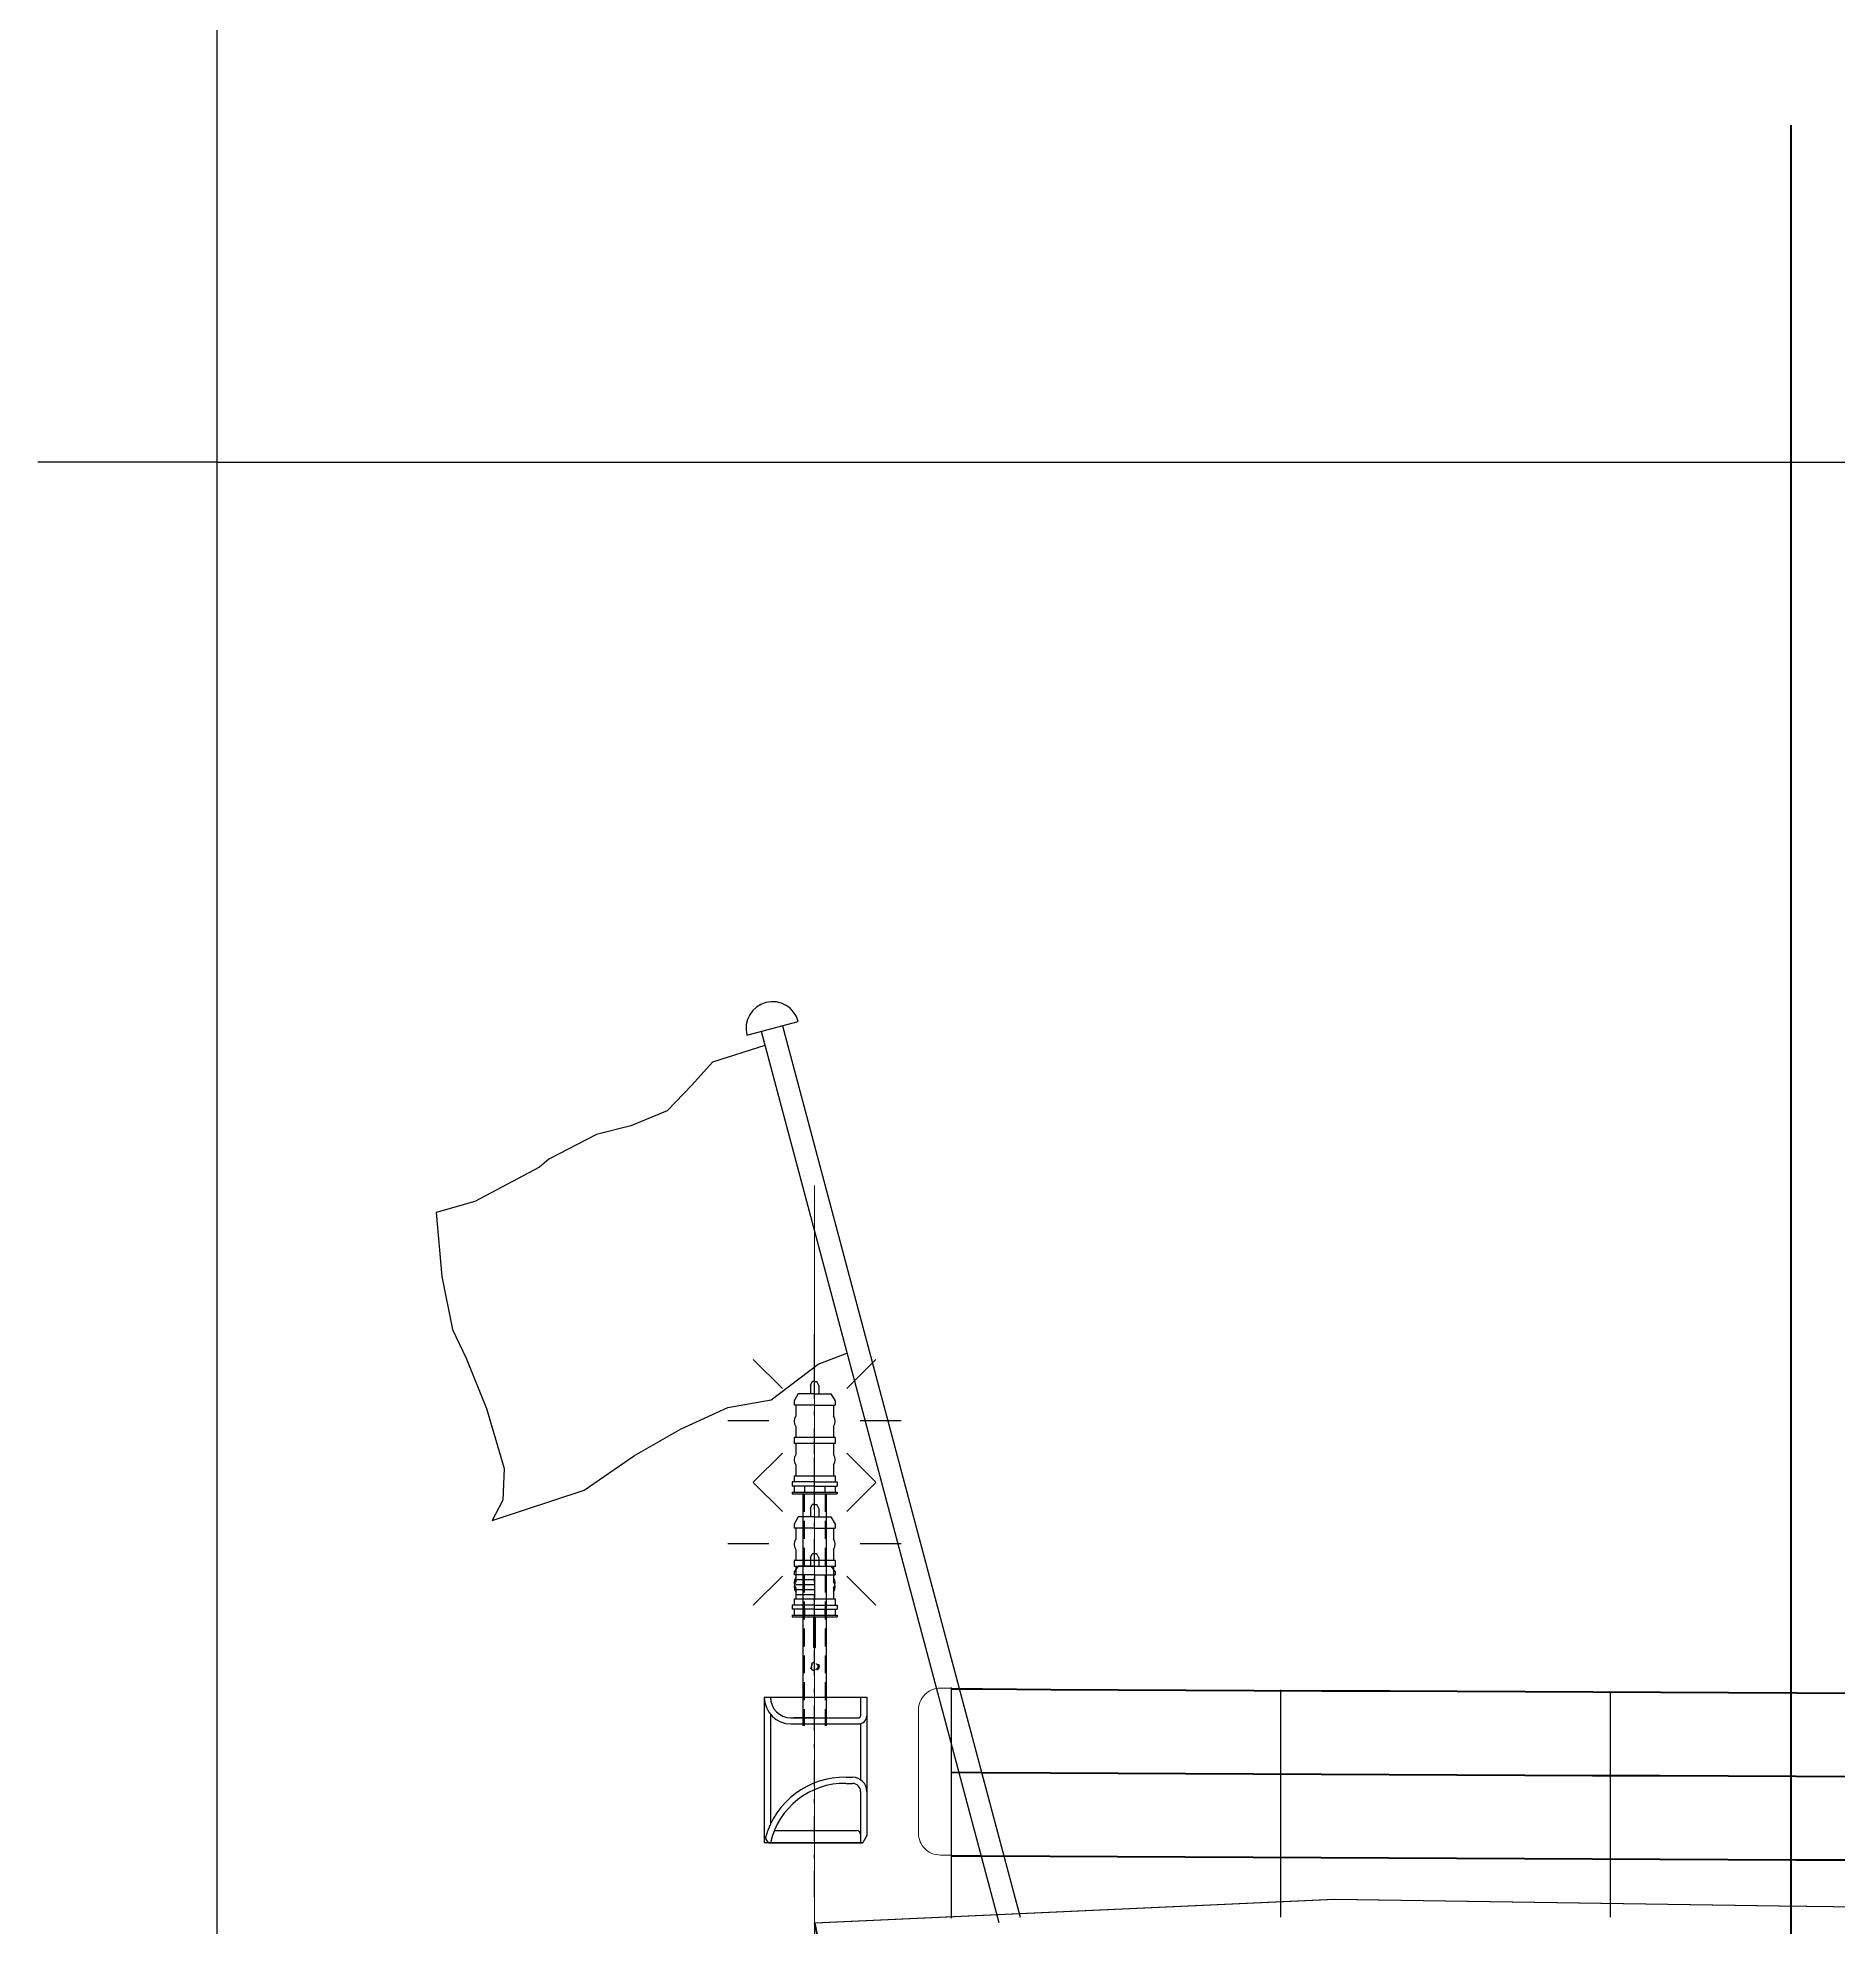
# Model space of a CAD drawing. Header units: millimetres. Extents: x -4 to 3776, y -4 to 4079.
# Drawn here: x -4.36 to 39.51, y 496.54 to 542.59 of the extents above; entities that cross this region are included whole.
import ezdxf
from ezdxf import colors
from ezdxf.entities.mleader import LeaderData, LeaderLine
from ezdxf.math import Vec2, Vec3

# ---------------------------------------------------------------- set-up
doc = ezdxf.new("R2010")
doc.units = ezdxf.units.MM
for name, pattern in [('CENTERX2', [4, 2.5, -0.5, 0.5, -0.5]), ('DASHDOT', [1, 0.5, -0.25, 0, -0.25]), ('DASHED', [0.75, 0.5, -0.25]), ('DASHED2', [0.375, 0.25, -0.125]), ('DIVIDEL', [5.7, 5, -0.2, 0.05, -0.2, 0.05, -0.2]), ('PH1', [2, 1, -0.25, 0.125, -0.25, 0.125, -0.25]), ('PHANTOM2', [1.25, 0.625, -0.125, 0.125, -0.125, 0.125, -0.125])]:
    doc.linetypes.add(name, pattern=pattern)
for name, color, linetype in [('8', 7, 'DASHDOT'), ('Back', 3, 'Continuous'), ('BK_kedu', 255, 'Continuous'), ('EDGE', 7, 'Continuous'), ('FURN', 4, 'Continuous'), ('PDF_0', 7, 'Continuous'), ('ROTATEDREFERENCEFRAME', 7, 'Continuous'), ('船上物品', 7, 'Continuous')]:
    doc.layers.add(name, color=color, linetype=linetype)
doc.layers.add('MODIFY_O_3', color=6, linetype='PHANTOM2', lineweight=13)
doc.layers.add('边界线', color=1, linetype='Continuous', lineweight=40)
doc.layers.add('Sheet$BORDER', color=7, linetype='Continuous', true_color=0x000000)
doc.layers.add('Sheet$GRID', color=254, linetype='Continuous', true_color=0xbebebe)
doc.styles.get("Standard").update_dxf_attribs({"font": 'arial.ttf'})

# ---------------------------------------------------------------- blocks, each defined once
blk = doc.blocks.new('A$C56D75D16')
at = {"color": 4}
for p, q in [((-85.4, 4364.7), (165.8, 4431.7)), ((1145, 35.6), (-14.3, 4383.6)), ((88.3, 4411), (1247.6, 62.9)), ((2.3, 4314.4), (-253.1, 4232.9)), ((-253.1, 4232.9), (-353.1, 4120.6)), ((-353.1, 4120.6), (-473.8, 3996.5)), ((-473.8, 3996.5), (-650.6, 3922.4)), ((-818.6, 3880.8), (-1051.3, 3760.9)), ((-650.6, 3922.4), (-818.6, 3880.8)), ((-1096.9, 3721), (-1412.1, 3553.8)), ((-1051.3, 3760.9), (-1096.9, 3721)), ((-1412.1, 3553.8), (-1600.8, 3500.4)), ((-1600.8, 3500.4), (-1572.1, 3187.7)), ((-1572.1, 3187.7), (-1519.9, 2929.7)), ((-1519.9, 2929.7), (-1453.2, 2789.7)), ((-1453.2, 2789.7), (-1353.9, 2545)), ((263.3, 2760.3), (402.1, 2814.7)), ((33.6, 2587.3), (263.3, 2760.3)), ((-177.1, 2548.6), (33.6, 2587.3)), ((-1353.9, 2545), (-1267.7, 2251.7)), ((-405.5, 2444.9), (-177.1, 2548.6)), ((-632.3, 2314.7), (-405.5, 2444.9)), ((-878.2, 2146.2), (-632.3, 2314.7)), ((-1267.7, 2251.7), (-1274.7, 2096.8)), ((-1327.6, 1997.9), (-878.2, 2146.2)), ((135.3, 2136), (355.3, 2136)), ((135.3, 2136), (135.3, 2128)), ((135.3, 2128), (355.3, 2128)), ((188.3, 2128), (188.3, 996)), ((302.3, 2128), (302.3, 996)), ((355.3, 2136), (355.3, 2128)), ((-1274.7, 2096.8), (-1327.6, 1997.9)), ((165.3, 1776), (145.3, 1747)), ((245.3, 1776), (165.3, 1776)), ((225.3, 1816), (233.8, 1836)), ((225.3, 1816), (225.3, 1776)), ((256.7, 1836), (233.8, 1836)), ((245.3, 1776), (325.3, 1776)), ((265.3, 1816), (256.7, 1836)), ((265.3, 1816), (265.3, 1776)), ((325.3, 1776), (345.3, 1747)), ((145.3, 1747), (145.3, 1733.5)), ((245.3, 1733.5), (145.3, 1733.5)), ((153.3, 1733.5), (153.3, 1699.8)), ((245.3, 1709.2), (153.3, 1709.2)), ((245.3, 1684.9), (153.3, 1684.9)), ((245.3, 1660.6), (153.3, 1660.6)), ((245.3, 1733.5), (345.3, 1733.5)), ((245.3, 1733.5), (245.3, 1616)), ((337.3, 1733.5), (337.3, 1699.8)), ((345.3, 1747), (345.3, 1733.5)), ((245.3, 1586), (135.3, 1586)), ((135.3, 1586), (135.3, 1566)), ((245.3, 1566), (135.3, 1566)), ((145.3, 1616), (345.3, 1616)), ((145.3, 1616), (145.3, 1586)), ((145.3, 1566), (145.3, 1536)), ((153.3, 1649.8), (153.3, 1616)), ((245.3, 1636.4), (153.3, 1636.4)), ((195.3, 1566), (195.3, 1536)), ((245.3, 1586), (355.3, 1586)), ((245.3, 1566), (355.3, 1566)), ((295.3, 1566), (295.3, 1536)), ((337.3, 1649.8), (337.3, 1616)), ((345.3, 1616), (345.3, 1586)), ((345.3, 1566), (345.3, 1536)), ((355.3, 1586), (355.3, 1566)), ((135.3, 1536), (355.3, 1536)), ((135.3, 1536), (135.3, 1528)), ((135.3, 1528), (355.3, 1528)), ((145.3, 1536), (345.3, 1536)), ((188.3, 1538.2), (188.3, 1530.2)), ((188.3, 1538.2), (188.3, 1530.2)), ((241.3, 1378), (241.3, 1528)), ((241.3, 1528), (249.3, 1528)), ((249.3, 1378), (249.3, 1528)), ((355.3, 1536), (355.3, 1528)), ((241.3, 1378), (249.3, 1378))]:
    blk.add_line(p, q, dxfattribs=at)
at = {"color": 4, "linetype": 'DASHED2', "ltscale": 350}
for p, q in [((194.3, 2128), (194.3, 996)), ((296.3, 2128), (296.3, 996))]:
    blk.add_line(p, q, dxfattribs=at)
at = {"color": 4, "linetype": 'PH1', "ltscale": 20}
for radius in [21.1, 15.5]:
    blk.add_circle((246.1, 1286), radius, dxfattribs=at)
at = {"color": 4}
for centre, radius, start, end in [((40.6, 4398.8), 129.5, 14.72633, 194.72633), ((188.3, 1674.8), 43.1, 144.51066, 215.48934), ((302.2, 1674.8), 43.1, 324.51066, 35.48934)]:
    blk.add_arc(centre, radius, start, end, dxfattribs=at)
at = {"layer": '8', "color": 4, "ltscale": 250}
blk.add_line((244.4, 162.1), (244.4, 2722.7), dxfattribs=at)
at = {"layer": 'Back', "color": 4, "linetype": 'Continuous'}
for p, q in [((245.4, 2707.4), (245.4, 2907.4)), ((88, 2642.2), (-53.5, 2783.6)), ((402.9, 2642.2), (544.4, 2783.6)), ((225.3, 2656), (233.8, 2676)), ((245.3, 2676), (233.8, 2676)), ((245.3, 2676), (256.7, 2676)), ((265.3, 2656), (256.7, 2676)), ((165.3, 2616), (145.3, 2581)), ((145.3, 2581), (145.3, 2561)), ((245.3, 2616), (165.3, 2616)), ((225.3, 2656), (225.3, 2616)), ((245.3, 2616), (325.3, 2616)), ((265.3, 2656), (265.3, 2616)), ((325.3, 2616), (345.3, 2581)), ((345.3, 2581), (345.3, 2561)), ((245.3, 2561), (145.3, 2561)), ((153.3, 2561), (153.3, 2507.3)), ((245.3, 2561), (345.3, 2561)), ((337.3, 2561), (337.3, 2507.3)), ((22.7, 2484.7), (-177.3, 2484.7)), ((345.3, 2403.5), (145.3, 2403.5)), ((145.3, 2403.5), (145.3, 2373.5)), ((153.3, 2457.3), (153.3, 2403.5)), ((337.3, 2457.3), (337.3, 2403.5)), ((345.3, 2403.5), (345.3, 2373.5)), ((668.2, 2484.7), (468.2, 2484.7)), ((-53.5, 2185.8), (88, 2327.2)), ((345.3, 2373.5), (145.3, 2373.5)), ((153.3, 2373.5), (153.3, 2319.8)), ((245.4, 2107.4), (245.4, 2307.4)), ((337.3, 2373.5), (337.3, 2319.8)), ((544.4, 2185.8), (402.9, 2327.2)), ((145.3, 2216), (345.3, 2216)), ((145.3, 2216), (145.3, 2186)), ((153.3, 2269.8), (153.3, 2216)), ((337.3, 2269.8), (337.3, 2216)), ((345.3, 2216), (345.3, 2186)), ((88, 2042.2), (-53.5, 2183.6)), ((245.3, 2186), (135.3, 2186)), ((135.3, 2186), (135.3, 2166)), ((245.3, 2166), (135.3, 2166)), ((145.3, 2166), (145.3, 2136)), ((145.3, 2136), (345.3, 2136)), ((195.3, 2166), (195.3, 2136)), ((245.3, 2186), (355.3, 2186)), ((245.3, 2166), (355.3, 2166)), ((295.3, 2166), (295.3, 2136)), ((345.3, 2166), (345.3, 2136)), ((355.3, 2186), (355.3, 2166)), ((402.9, 2042.2), (544.4, 2183.6)), ((225.3, 2056), (233.8, 2076)), ((225.3, 2056), (225.3, 2016)), ((245.3, 2076), (233.8, 2076)), ((245.3, 2076), (256.7, 2076)), ((265.3, 2056), (256.7, 2076)), ((265.3, 2056), (265.3, 2016)), ((165.3, 2016), (145.3, 1981)), ((145.3, 1981), (145.3, 1961)), ((245.3, 1961), (145.3, 1961)), ((153.3, 1961), (153.3, 1907.3)), ((245.3, 2016), (165.3, 2016)), ((245.3, 2016), (325.3, 2016)), ((245.3, 1961), (345.3, 1961)), ((325.3, 2016), (345.3, 1981)), ((337.3, 1961), (337.3, 1907.3)), ((345.3, 1981), (345.3, 1961)), ((22.7, 1884.7), (-177.3, 1884.7)), ((153.3, 1857.3), (153.3, 1803.5)), ((337.3, 1857.3), (337.3, 1803.5)), ((668.2, 1884.7), (468.2, 1884.7)), ((345.3, 1803.5), (145.3, 1803.5)), ((145.3, 1803.5), (145.3, 1773.5)), ((345.3, 1773.5), (145.3, 1773.5)), ((153.3, 1773.5), (153.3, 1719.8)), ((337.3, 1773.5), (337.3, 1719.8)), ((345.3, 1803.5), (345.3, 1773.5)), ((-53.5, 1585.8), (88, 1727.2)), ((153.3, 1669.8), (153.3, 1616)), ((337.3, 1669.8), (337.3, 1616)), ((544.4, 1585.8), (402.9, 1727.2)), ((245.3, 1586), (135.3, 1586)), ((135.3, 1586), (135.3, 1566)), ((245.3, 1566), (135.3, 1566)), ((145.3, 1616), (345.3, 1616)), ((145.3, 1616), (145.3, 1586)), ((145.3, 1566), (145.3, 1536)), ((195.3, 1566), (195.3, 1536)), ((245.3, 1586), (355.3, 1586)), ((245.3, 1566), (355.3, 1566)), ((295.3, 1566), (295.3, 1536)), ((345.3, 1616), (345.3, 1586)), ((345.3, 1566), (345.3, 1536)), ((355.3, 1586), (355.3, 1566)), ((145.3, 1536), (345.3, 1536)), ((-0.1, 1136), (499.9, 1136)), ((-0.1, 1136), (-0.1, 460.6)), ((469.9, 1136), (469.9, 1046)), ((499.9, 1136), (499.9, 460.6)), ((29.9, 1052.9), (29.9, 516.4)), ((129.9, 1036), (143.9, 1036)), ((243.9, 1036), (143.9, 1036)), ((143.9, 1036), (459.9, 1036)), ((243.9, 1036), (445.9, 1036)), ((129.9, 1006), (459.9, 1006)), ((469.9, 1007.3), (469.9, 733.4)), ((399.2, 746), (429.9, 746)), ((399.2, 716), (429.9, 716)), ((469.9, 676), (469.9, 426)), ((19.9, 426), (-0.1, 460.6)), ((-0.1, 460.6), (-0.1, 426)), ((49.3, 486), (449.9, 486)), ((479.9, 426), (499.9, 460.6)), ((479.9, 426), (-0.1, 426)), ((19.9, 426), (479.9, 426))]:
    blk.add_line(p, q, dxfattribs=at)
at = {"layer": 'Back', "color": 4, "linetype": 'DIVIDEL'}
blk.add_line((-0.1, 1136), (-0.1, 1136), dxfattribs=at)
at = {"layer": 'Back', "color": 4, "linetype": 'Continuous'}
for centre, radius, start, end in [((188.3, 2482.3), 43.1, 144.51066, 215.48934), ((302.2, 2482.3), 43.1, 324.51066, 35.48934), ((188.3, 2294.8), 43.1, 144.51066, 215.48934), ((302.2, 2294.8), 43.1, 324.51066, 35.48934), ((188.3, 1882.3), 43.1, 144.51066, 215.48934), ((302.2, 1882.3), 43.1, 324.51066, 35.48934), ((188.3, 1694.8), 43.1, 144.51066, 215.48934), ((302.2, 1694.8), 43.1, 324.51066, 35.48934), ((129.9, 1136), 130, 180, 270), ((129.9, 1136), 100, 180, 270), ((459.9, 1046), 40, 270, 0), ((391.8, 346.1), 400, 88.94182, 164.8572), ((429.9, 676), 70, 0, 90), ((391.8, 346.1), 370, 88.94182, 167.52393), ((429.9, 676), 40, 0, 90), ((449.9, 466), 20, 0, 90)]:
    blk.add_arc(centre, radius, start, end, dxfattribs=at)
at = {"layer": 'Back', "color": 4, "linetype": 'DASHED'}
blk.add_arc((459.9, 1046), 10, 270, 0, dxfattribs=at)
at = {"layer": 'Back', "color": 4, "linetype": 'DIVIDEL'}
blk.add_point((499.9, 461.4), dxfattribs=at)
blk = doc.blocks.new('A$C51D069F2')
at = {"color": 6, "linetype": 'CENTERX2', "ltscale": 1000}
for p, q in [((0, 0), (-54.4, 0.1)), ((-149.5, -660), (-150, -99.9)), ((-49.6, -760), (0.2, -760))]:
    blk.add_line(p, q, dxfattribs=at)
for centre, start, end in [((-50, -99.9), 90, 180), ((-49.6, -660), 180, 270)]:
    blk.add_arc(centre, 100, start, end, dxfattribs=at)
blk = doc.blocks.new('A$C61F7774A')
at = {"color": 6, "linetype": 'CENTERX2', "ltscale": 1000}
for p, q in [((0, 0), (50, 0)), ((150.5, -660.1), (149.9, -89.6)), ((0.2, -760), (50.5, -760.1))]:
    blk.add_line(p, q, dxfattribs=at)
for centre, start, end in [((50, -100), 0, 90), ((50.5, -660.1), 270, 0)]:
    blk.add_arc(centre, 100, start, end, dxfattribs=at)
blk = doc.blocks.new('langan')
at = {"layer": 'FURN', "color": 6}
for p, q in [((4353.535, 3931.094), (4353.535, 3936.719)), ((4361.571, 3931.117), (4361.571, 3936.658)), ((4369.606, 3931.117), (4369.606, 3936.61)), ((4377.642, 3931.117), (4377.642, 3936.576))]:
    blk.add_line(p, q, dxfattribs=at)
at = {"layer": '边界线', "color": 6}
for points in [[(4353.535, 3936.686), (4354.294, 3936.682), (4355.959, 3936.673), (4357.609, 3936.665), (4359.258, 3936.657), (4360.915, 3936.649), (4362.569, 3936.641), (4364.223, 3936.633), (4365.872, 3936.626), (4367.526, 3936.619), (4369.179, 3936.611), (4370.83, 3936.604), (4372.487, 3936.597), (4374.145, 3936.59), (4375.817, 3936.583), (4377.474, 3936.577), (4377.642, 3936.576)], [(4353.535, 3934.65), (4354.284, 3934.646), (4355.949, 3934.638), (4357.6, 3934.63), (4359.248, 3934.622), (4360.905, 3934.614), (4362.559, 3934.606), (4364.213, 3934.598), (4365.863, 3934.59), (4367.517, 3934.583), (4369.17, 3934.576), (4370.821, 3934.569), (4372.479, 3934.562), (4374.137, 3934.555), (4375.809, 3934.548), (4377.466, 3934.541), (4377.642, 3934.541)], [(4353.535, 3932.614), (4354.274, 3932.611), (4355.939, 3932.602), (4357.59, 3932.594), (4359.238, 3932.586), (4360.895, 3932.578), (4362.549, 3932.57), (4364.204, 3932.562), (4365.854, 3932.554), (4367.509, 3932.547), (4369.161, 3932.54), (4370.813, 3932.533), (4372.47, 3932.526), (4374.128, 3932.519), (4375.8, 3932.512), (4377.459, 3932.506), (4377.642, 3932.505)]]:
    blk.add_lwpolyline(points, dxfattribs=at)
at = {"layer": 'MODIFY_O_3', "color": 7, "linetype": 'ByBlock', "xscale": 0.005357140577806774, "yscale": 0.005357140577806774, "zscale": 0.005357140577806774}
for name, p in [('A$C51D069F2', (4353.535, 3936.703)), ('A$C61F7774A', (4377.642, 3936.576))]:
    blk.add_blockref(name, p, dxfattribs=at)

msp = doc.modelspace()

# ---------------------------------------------------------------- linework, layer by layer
at = {"layer": 'EDGE', "color": 29}
for points in [[(14.575, 496.622), (27.251, 497.204), (38.092, 497.039), (48.701, 496.909), (59.039, 496.809), (69.069, 496.735), (78.755, 496.684), (88.059, 496.651)], [(14.575, 496.622), (27.251, 497.204), (38.092, 497.039), (48.701, 496.909), (59.039, 496.809), (69.069, 496.735), (78.755, 496.684), (88.059, 496.651)], [(14.59, 496.622), (27.266, 497.204), (38.107, 497.039), (48.716, 496.909), (59.054, 496.809), (69.085, 496.735), (78.77, 496.684), (88.074, 496.651)], [(14.59, 496.622), (27.266, 497.204), (38.107, 497.039), (48.716, 496.909), (59.054, 496.809), (69.085, 496.735), (78.77, 496.684), (88.074, 496.651)], [(15.024, 494.394), (14.575, 496.622)], [(15.024, 494.394), (14.575, 496.622)], [(15.039, 494.394), (14.59, 496.622)], [(15.039, 494.394), (14.59, 496.622)]]:
    msp.add_lwpolyline(points, dxfattribs=at)
at = {"layer": 'PDF_0', "lineweight": 0}
msp.add_lwpolyline([(14.575, 474.005), (14.575, 514.602)], dxfattribs=at)
at = {"layer": 'ROTATEDREFERENCEFRAME', "color": 255}
for p, q in [((38.372, 540.46), (38.372, 436.46)), ((38.372, 540.46), (38.372, 436.46)), ((38.388, 540.46), (38.388, 436.46)), ((38.372, 514.61), (38.372, 436.46))]:
    msp.add_line(p, q, dxfattribs=at)
at = {"layer": 'Sheet$BORDER', "color": 6, "true_color": 0xff00ff}
for p, q in [((0.007, 612.644), (0.007, -4.355)), ((0.007, 532.243), (-4.361, 532.243))]:
    msp.add_line(p, q, dxfattribs=at)
at = {"layer": 'Sheet$GRID'}
msp.add_lwpolyline([(0.007, 532.243), (870.358, 532.243)], dxfattribs=at)

# ---------------------------------------------------------------- block references
at = {"color": 4, "lineweight": 25}
msp.add_blockref('langan', (-4335.621, -3434.356), dxfattribs=at)
at = {"layer": '船上物品', "color": 4, "lineweight": 25, "xscale": 0.005, "yscale": 0.005, "zscale": 0.005}
msp.add_blockref('A$C56D75D16', (13.353, 496.444), dxfattribs=at)

# ---------------------------------------------------------------- leaders
at = {"layer": 'BK_kedu'}
ml = msp.add_multileader_mtext('Standard', dxfattribs=at)
ml.set_content('', color=256)
ml.set_leader_properties()
ml.build(insert=Vec2(0, 0))
ml.multileader.update_dxf_attribs({"text_right_attachment_type": 6, "dogleg_length": 0.36, "arrow_head_size": 0.18})
ctx = ml.context
ctx.base_point, ctx.char_height, ctx.arrow_head_size, ctx.landing_gap_size, ctx.plane_origin = Vec3(3775.999, 4079.328), 0.18, 0.18, 0.09, Vec3(3774.639, 4079.328)
ctx.right_attachment = 6
notes = []
notes.append((ctx, [(0, (0, 0, 0), (0, 0), (1, 0), 1, [])]))
ctx.mtext.insert, ctx.mtext.flow_direction = Vec3(3776.089, 4079.418), 5
for ctx, leaders in notes:
    for number, flags, end, landing, length, lines in leaders:
        leader = LeaderData()
        leader.index, (leader.has_last_leader_line, leader.has_dogleg_vector, leader.attachment_direction) = number, flags
        leader.last_leader_point, leader.dogleg_vector, leader.dogleg_length = Vec3(end), Vec3(landing), length
        for number, points, colour, breaks in lines:
            line = LeaderLine()
            line.index, line.vertices, line.color, line.breaks = number, Vec3.list(points), colors.encode_raw_color(colour), breaks
            leader.lines.append(line)
        ctx.leaders.append(leader)

doc.saveas('drawing.dxf')
